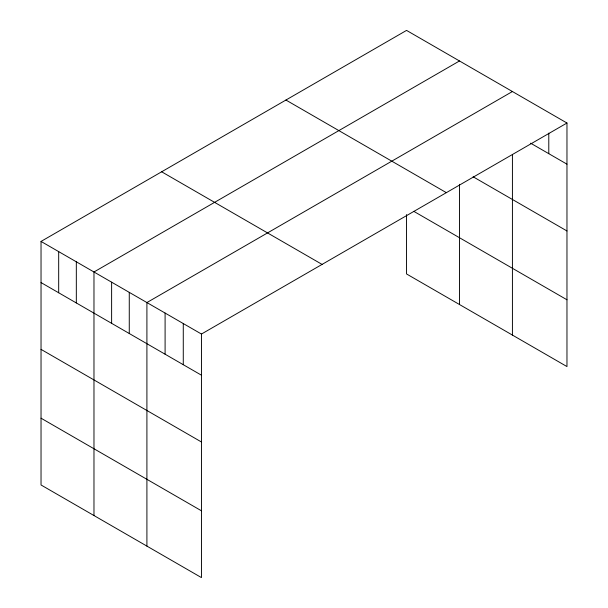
<?xml version="1.0" encoding="UTF-8"?>
<svg xmlns="http://www.w3.org/2000/svg" width="608" height="608" viewBox="0 0 608 608"><rect width="100%" height="100%" fill="white"/><g stroke="black" fill="none" stroke-linecap="round" stroke-linejoin="round"><path stroke-width="0.91" d="M566.968 123.021L201.453 334.043L201.453 577.6L41.032 484.979L41.032 241.429L406.547 30.4L566.968 123.021L566.968 366.571L406.547 273.957L406.547 214.586M459.481 60.967L93.974 271.989L93.974 515.546M512.422 91.527L146.908 302.556L146.908 546.113M530.602 143.176L566.968 164.168M473.123 176.784L566.968 230.964M285.927 100.039L446.348 192.66M413.767 211.326L566.968 299.782M161.652 171.79L322.073 264.404M41.032 241.429L201.453 334.043M41.032 282.576L201.453 375.197M41.032 349.372L201.453 441.986M41.032 418.19L201.453 510.804M548.788 133.099L548.788 153.672M512.422 154.941L512.422 335.084M459.481 184.3L459.481 304.517M183.274 323.547L183.274 364.701M165.095 313.052L165.095 354.198M129.268 292.364L129.268 333.518M111.621 282.18L111.621 323.327M76.327 261.805L76.327 302.951M58.68 251.613L58.68 292.767"/></g></svg>
